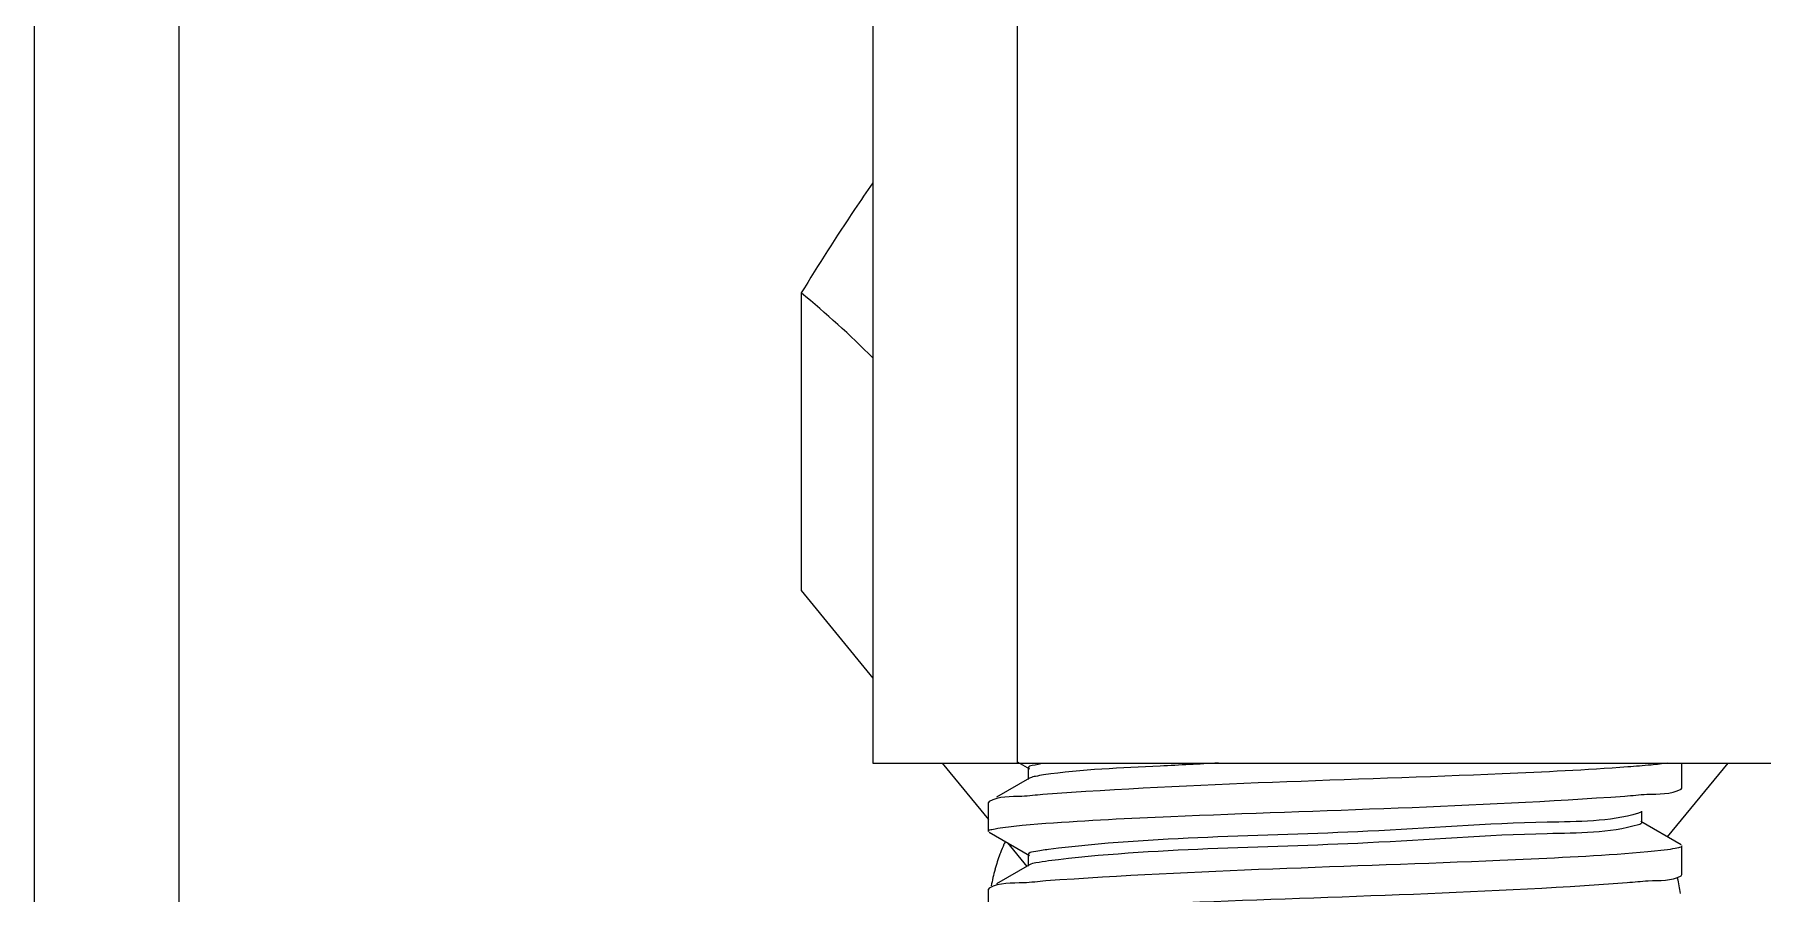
# Model space of a CAD drawing. Extents: x 921423 to 1291758, y 534425 to 1049953.
# Drawn here: x 1127754.5 to 1127890.6, y 865405.2 to 865473 of the extents above; entities that cross this region are included whole.
import ezdxf

# ---------------------------------------------------------------- set-up
doc = ezdxf.new("R2010")
doc.units = 0
doc.header["$LTSCALE"] = 1000
doc.header["$MEASUREMENT"] = 0
doc.layers.add('02___PRT_ALL_AXES', color=7, linetype='Continuous')

msp = doc.modelspace()

# ---------------------------------------------------------------- linework, layer by layer
at = {"color": 7, "linetype": 'Continuous'}
for p, q in [((1127765.88, 865181.03), (1127765.88, 866811.12)), ((1127754.5, 865181.03), (1127754.5, 866719.49)), ((1127820.52, 866690.45), (1127820.52, 865415.53)), ((1127831.91, 866690.45), (1127831.91, 865415.53)), ((1127814.89, 865429.13), (1127820.52, 865422.23)), ((1127820.52, 865415.53), (1128025.42, 865415.53)), ((1127826, 865415.53), (1127829.63, 865411.08)), ((1127831.95, 865415.6), (1127832.86, 865415.07)), ((1127832.78, 865415.15), (1127832.78, 865414.24)), ((1127883.14, 865409.7), (1127887.9, 865415.53)), ((1127884.27, 865413.56), (1127884.27, 865415.53)), ((1127832.86, 865414.33), (1127830.27, 865412.83)), ((1127832.94, 865414.36), (1127832.86, 865414.33)), ((1127829.69, 865412.5), (1127829.63, 865412.42)), ((1127829.63, 865410.14), (1127829.63, 865412.42)), ((1127884.2, 865413.48), (1127884.27, 865413.56)), ((1127881.04, 865411.65), (1127880.84, 865411.57)), ((1127884.2, 865409.08), (1127881.04, 865410.91)), ((1127881.11, 865410.83), (1127881.11, 865411.74)), ((1127829.69, 865410.07), (1127832.86, 865408.24)), ((1127830.77, 865410.46), (1127832.3, 865410.63)), ((1127832.3, 865410.63), (1127834.15, 865410.78)), ((1127831.13, 865409.24), (1127832.65, 865407.38)), ((1127832.78, 865408.32), (1127832.78, 865407.41)), ((1127881.59, 865408.52), (1127879.77, 865408.37)), ((1127883.13, 865408.69), (1127881.59, 865408.52)), ((1127884.27, 865406.73), (1127884.27, 865409.01)), ((1127832.86, 865407.5), (1127830.27, 865406)), ((1127829.69, 865405.67), (1127829.63, 865405.59)), ((1127829.63, 865403.31), (1127829.63, 865405.59)), ((1127884.2, 865406.65), (1127884.27, 865406.73))]:
    msp.add_line(p, q, dxfattribs=at)
for points, knots in [([(1127833.97, 865415.5), (1127833.67, 865415.45), (1127833.36, 865415.37), (1127832.78, 865415.27), (1127832.78, 865415.15)], [0, 0, 0, 0, 0.723985, 1, 1, 1, 1]), ([(1127880, 865415.22), (1127876.71, 865414.98), (1127861.35, 865414.23), (1127845.97, 865413.93), (1127833.93, 865413.04)], [0, 0, 0, 0, 0.214706, 1, 1, 1, 1]), ([(1127847.76, 865415.53), (1127846.23, 865415.45), (1127841.63, 865415.19), (1127837.02, 865415.03), (1127833.97, 865414.59)], [0, 0, 0, 0, 0.33218, 1, 1, 1, 1]), ([(1127883.16, 865415.53), (1127882.72, 865415.46), (1127881.67, 865415.35), (1127880.61, 865415.27), (1127880, 865415.22)], [0, 0, 0, 0, 0.423463, 1, 1, 1, 1]), ([(1127833.97, 865414.59), (1127833.76, 865414.55), (1127833.41, 865414.5), (1127833.06, 865414.42), (1127832.94, 865414.36)], [0, 0, 0, 0, 0.611647, 1, 1, 1, 1]), ([(1127833.93, 865413.04), (1127833.37, 865413), (1127831.99, 865412.82), (1127830.45, 865412.93), (1127829.69, 865412.5)], [0, 0, 0, 0, 0.38831, 1, 1, 1, 1]), ([(1127834.15, 865410.78), (1127837.44, 865411.02), (1127852.64, 865411.76), (1127867.87, 865412.07), (1127879.77, 865412.93)], [0, 0, 0, 0, 0.216327, 1, 1, 1, 1]), ([(1127879.77, 865412.93), (1127880.35, 865412.97), (1127881.8, 865413.15), (1127883.41, 865413.03), (1127884.2, 865413.48)], [0, 0, 0, 0, 0.388887, 1, 1, 1, 1]), ([(1127880.84, 865411.57), (1127878.53, 865410.89), (1127871.27, 865410.96), (1127855.9, 865409.71), (1127842.7, 865409.77), (1127834.38, 865408.72)], [0, 0, 0, 0, 0.155236, 0.459038, 1, 1, 1, 1]), ([(1127829.63, 865410.14), (1127829.63, 865410.25), (1127830.19, 865410.34), (1127830.48, 865410.42), (1127830.77, 865410.46)], [0, 0, 0, 0, 0.273886, 1, 1, 1, 1]), ([(1127880.84, 865410.66), (1127878.53, 865409.98), (1127871.27, 865410.05), (1127855.9, 865408.79), (1127842.7, 865408.86), (1127834.38, 865407.81)], [0, 0, 0, 0, 0.155236, 0.459038, 1, 1, 1, 1]), ([(1127881.11, 865410.83), (1127881.11, 865410.79), (1127881, 865410.71), (1127880.91, 865410.68), (1127880.84, 865410.66)], [0, 0, 0, 0, 0.324871, 1, 1, 1, 1]), ([(1127834.38, 865408.72), (1127833.98, 865408.67), (1127833.58, 865408.56), (1127832.78, 865408.47), (1127832.78, 865408.32)], [0, 0, 0, 0, 0.729113, 1, 1, 1, 1]), ([(1127879.77, 865408.37), (1127876.49, 865408.14), (1127861.29, 865407.4), (1127846.06, 865407.09), (1127834.15, 865406.23)], [0, 0, 0, 0, 0.215967, 1, 1, 1, 1]), ([(1127884.27, 865409.01), (1127884.27, 865408.9), (1127883.71, 865408.81), (1127883.42, 865408.73), (1127883.13, 865408.69)], [0, 0, 0, 0, 0.273998, 1, 1, 1, 1]), ([(1127834.38, 865407.81), (1127834.04, 865407.77), (1127833.54, 865407.68), (1127833.01, 865407.59), (1127832.86, 865407.5)], [0, 0, 0, 0, 0.652278, 1, 1, 1, 1]), ([(1127834.15, 865406.23), (1127833.57, 865406.18), (1127832.11, 865406), (1127830.49, 865406.12), (1127829.69, 865405.67)], [0, 0, 0, 0, 0.38897, 1, 1, 1, 1]), ([(1127834.1, 865403.95), (1127837.41, 865404.19), (1127852.69, 865404.93), (1127868, 865405.23), (1127879.96, 865406.11)], [0, 0, 0, 0, 0.216628, 1, 1, 1, 1]), ([(1127879.96, 865406.11), (1127880.51, 865406.15), (1127881.9, 865406.33), (1127883.45, 865406.22), (1127884.2, 865406.65)], [0, 0, 0, 0, 0.388384, 1, 1, 1, 1])]:
    msp.add_open_spline(points, degree=3, knots=knots, dxfattribs=at)
at = {"layer": '02___PRT_ALL_AXES', "color": 7, "linetype": 'Continuous'}
for p, q in [((1127814.89, 865452.59), (1127814.89, 865429.13)), ((1127884.27, 865413.56), (1127884.27, 865415.53)), ((1127829.63, 865410.14), (1127829.63, 865412.42)), ((1127884.27, 865406.73), (1127884.27, 865409.01)), ((1127829.63, 865403.31), (1127829.63, 865405.59))]:
    msp.add_line(p, q, dxfattribs=at)
for centre, radius, start, end in [((1127770.06, 865397.65), 70.91, 44.634, 50.7896), ((1127844.31, 865403.16), 14.71, 159.3591, 164.2758), ((1127844.65, 865403.04), 15.07, 158.9725, 159.3758), ((1127844.87, 865402.95), 15.31, 156.2269, 158.9661), ((1127845.12, 865402.84), 15.58, 155.4999, 156.2326), ((1127843.84, 865403.3), 14.21, 164.2851, 169.704), ((1127870.23, 865403.33), 14.05, 7.839, 12.8484)]:
    msp.add_arc(centre, radius, start, end, dxfattribs=at)
msp.add_open_spline([(1127820.52, 865461.27), (1127820.04, 865460.58), (1127818.1, 865457.73), (1127816.25, 865454.81), (1127814.89, 865452.59)], degree=3, knots=[0, 0, 0, 0, 0.244029, 1, 1, 1, 1], dxfattribs=at)

doc.saveas('drawing.dxf')
